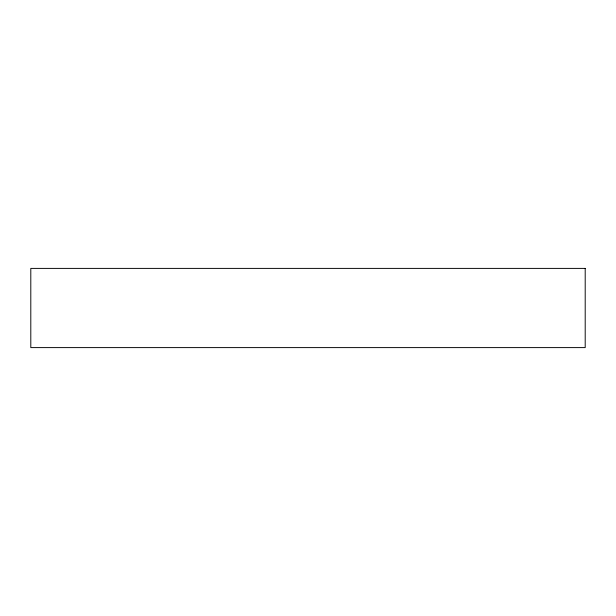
<?xml version="1.0" encoding="UTF-8"?>
<svg xmlns="http://www.w3.org/2000/svg" width="616" height="616" viewBox="0 0 616 616"><rect width="100%" height="100%" fill="white"/><g stroke="black" fill="none" stroke-linecap="round" stroke-linejoin="round"><path stroke-width="0.92" d="M585.2 268.399L30.8 268.399L30.8 347.601L585.2 347.601L585.2 268.399"/></g></svg>
